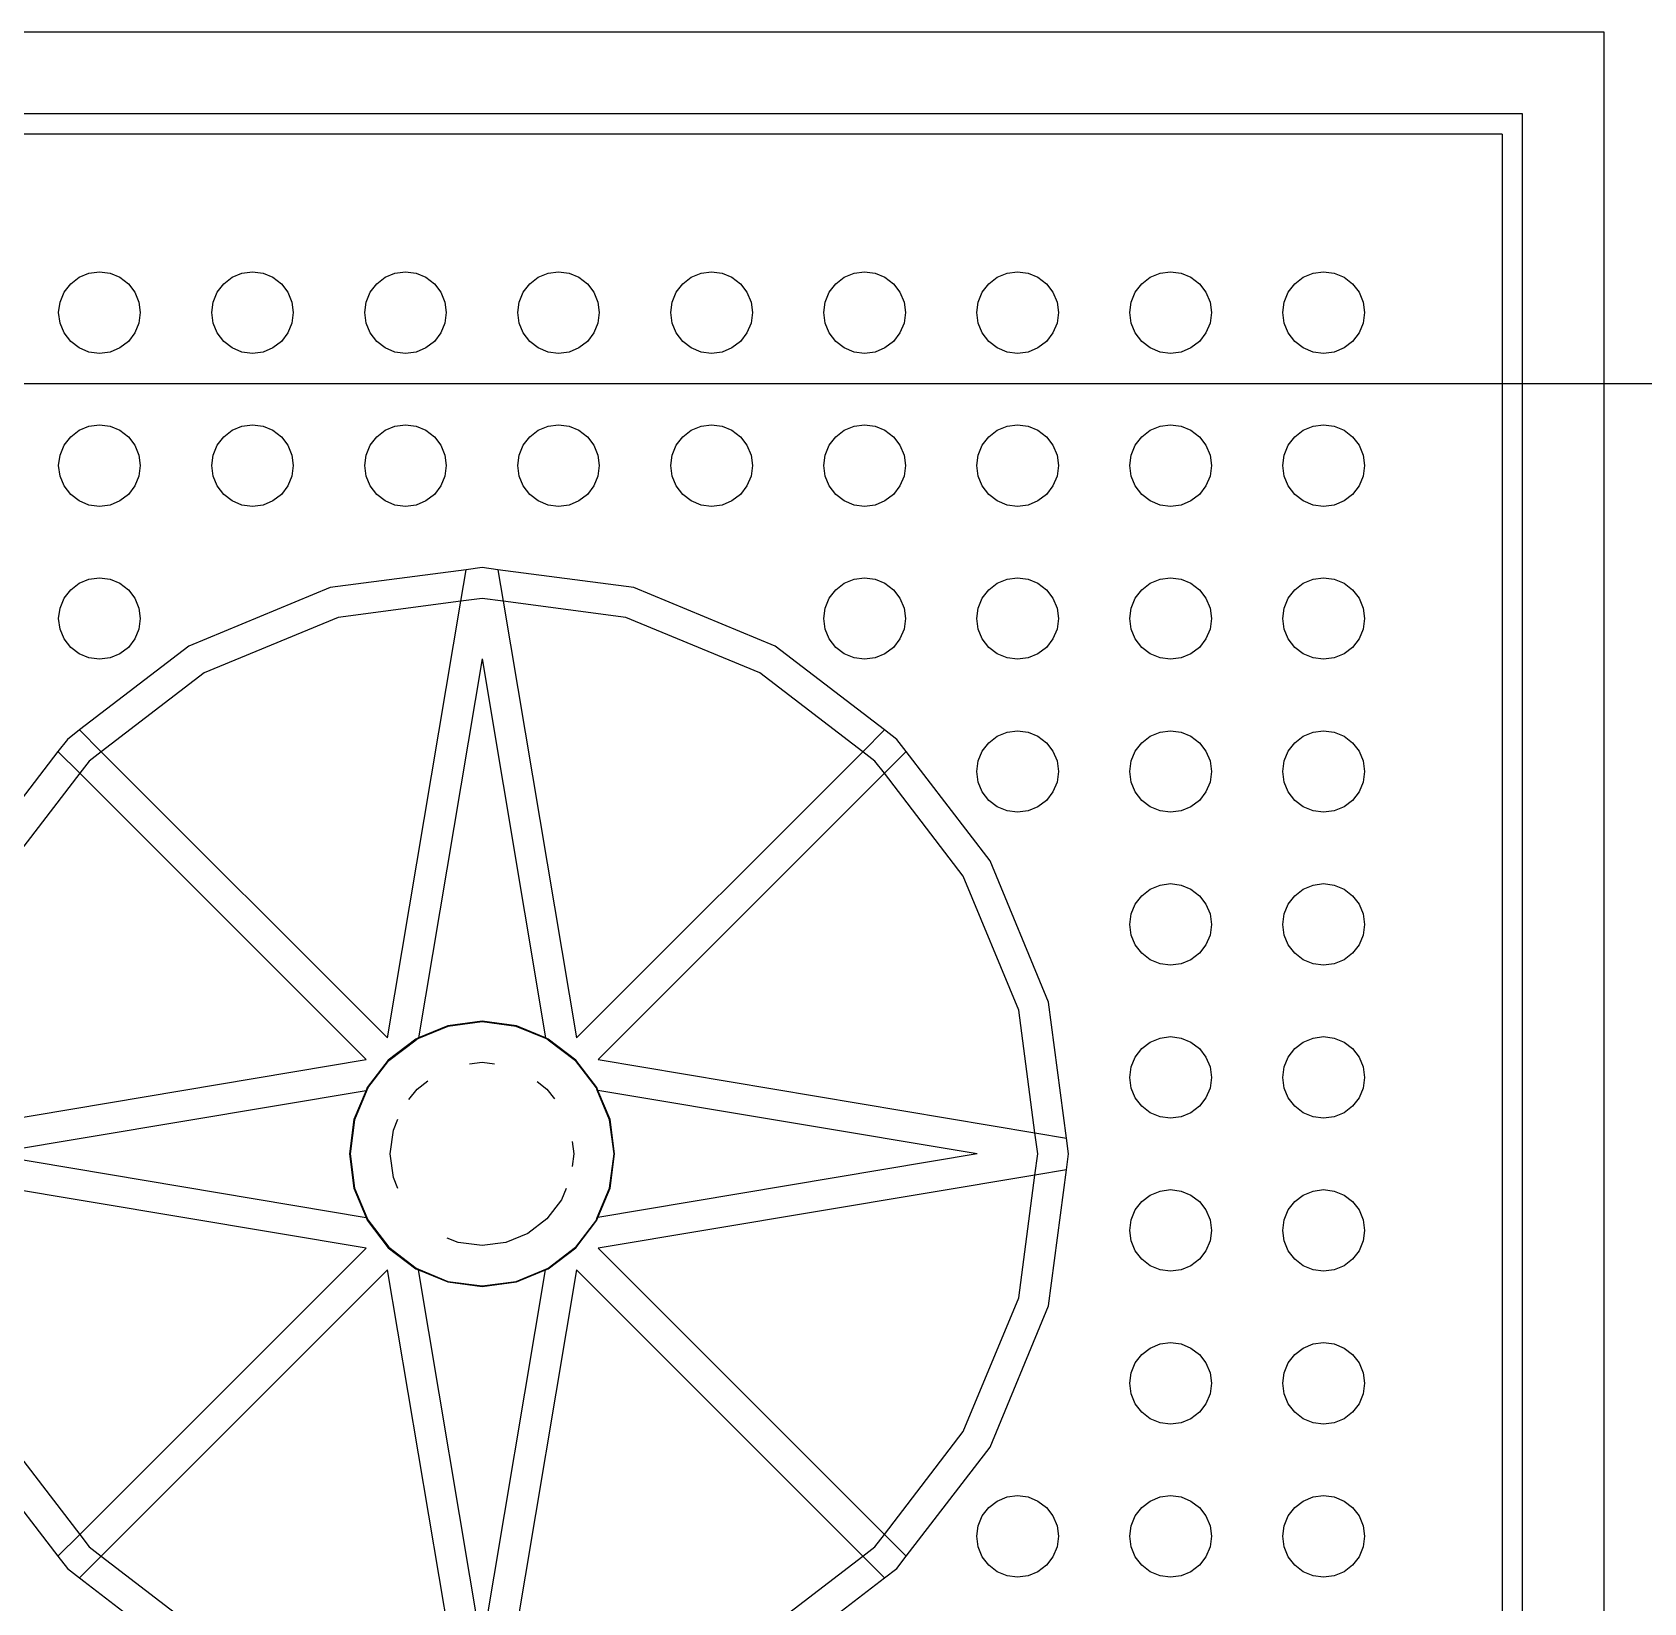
# Model space of a CAD drawing. Header units: millimetres. Extents: x 2562 to 7288, y 778 to 5635.
# Drawn here: x 5863.24 to 5879.03, y 1578.63 to 1594.03 of the extents above; entities that cross this region are included whole.
import ezdxf

# ---------------------------------------------------------------- set-up
doc = ezdxf.new("R2010")
doc.units = ezdxf.units.MM
doc.layers.add('0-gnl-gor3', color=252, linetype='Continuous')
doc.layers.add('2-tef-sabit', color=251, linetype='Continuous')

# ---------------------------------------------------------------- blocks, each defined once
blk = doc.blocks.new('pitcher rinser')
for p, q in [((58284.04, 6468.01), (58064.04, 6468.01)), ((58064.04, 6468.01), (58064.04, 6248.01)), ((58276.04, 6460.01), (58072.04, 6460.01)), ((58072.04, 6460.01), (58072.04, 6458.01)), ((58072.04, 6458.01), (58072.04, 6258.01)), ((58074.04, 6458.01), (58074.04, 6258.01)), ((58074.04, 6458.01), (58076.04, 6458.01)), ((58076.04, 6458.01), (58274.04, 6458.01)), ((58088.72, 6443.34), (58089.54, 6443.98)), ((58089.54, 6443.98), (58090.51, 6444.38)), ((58090.51, 6444.38), (58091.54, 6444.51)), ((58091.54, 6444.51), (58092.58, 6444.38)), ((58092.58, 6444.38), (58093.54, 6443.98)), ((58093.54, 6443.98), (58094.37, 6443.34)), ((58103.72, 6443.34), (58104.54, 6443.98)), ((58104.54, 6443.98), (58105.51, 6444.38)), ((58105.51, 6444.38), (58106.54, 6444.51)), ((58106.54, 6444.51), (58107.58, 6444.38)), ((58107.58, 6444.38), (58108.54, 6443.98)), ((58108.54, 6443.98), (58109.37, 6443.34)), ((58118.72, 6443.34), (58119.54, 6443.98)), ((58119.54, 6443.98), (58120.51, 6444.38)), ((58120.51, 6444.38), (58121.54, 6444.51)), ((58121.54, 6444.51), (58122.58, 6444.38)), ((58122.58, 6444.38), (58123.54, 6443.98)), ((58123.54, 6443.98), (58124.37, 6443.34)), ((58133.72, 6443.34), (58134.54, 6443.98)), ((58134.54, 6443.98), (58135.51, 6444.38)), ((58135.51, 6444.38), (58136.54, 6444.51)), ((58136.54, 6444.51), (58137.58, 6444.38)), ((58137.58, 6444.38), (58138.54, 6443.98)), ((58138.54, 6443.98), (58139.37, 6443.34)), ((58148.72, 6443.34), (58149.54, 6443.98)), ((58149.54, 6443.98), (58150.51, 6444.38)), ((58150.51, 6444.38), (58151.54, 6444.51)), ((58151.54, 6444.51), (58152.58, 6444.38)), ((58152.58, 6444.38), (58153.54, 6443.98)), ((58153.54, 6443.98), (58154.37, 6443.34)), ((58163.72, 6443.34), (58164.54, 6443.98)), ((58164.54, 6443.98), (58165.51, 6444.38)), ((58165.51, 6444.38), (58166.54, 6444.51)), ((58166.54, 6444.51), (58167.58, 6444.38)), ((58167.58, 6444.38), (58168.54, 6443.98)), ((58168.54, 6443.98), (58169.37, 6443.34)), ((58178.72, 6443.34), (58179.54, 6443.98)), ((58179.54, 6443.98), (58180.51, 6444.38)), ((58180.51, 6444.38), (58181.54, 6444.51)), ((58181.54, 6444.51), (58182.58, 6444.38)), ((58182.58, 6444.38), (58183.54, 6443.98)), ((58183.54, 6443.98), (58184.37, 6443.34)), ((58193.72, 6443.34), (58194.54, 6443.98)), ((58194.54, 6443.98), (58195.51, 6444.38)), ((58195.51, 6444.38), (58196.54, 6444.51)), ((58196.54, 6444.51), (58197.58, 6444.38)), ((58197.58, 6444.38), (58198.54, 6443.98)), ((58198.54, 6443.98), (58199.37, 6443.34)), ((58208.72, 6443.34), (58209.54, 6443.98)), ((58209.54, 6443.98), (58210.51, 6444.38)), ((58210.51, 6444.38), (58211.54, 6444.51)), ((58211.54, 6444.51), (58212.58, 6444.38)), ((58212.58, 6444.38), (58213.54, 6443.98)), ((58213.54, 6443.98), (58214.37, 6443.34)), ((58087.68, 6441.55), (58088.08, 6442.51)), ((58088.08, 6442.51), (58088.72, 6443.34)), ((58094.37, 6443.34), (58095.01, 6442.51)), ((58095.01, 6442.51), (58095.41, 6441.55)), ((58102.68, 6441.55), (58103.08, 6442.51)), ((58103.08, 6442.51), (58103.72, 6443.34)), ((58109.37, 6443.34), (58110.01, 6442.51)), ((58110.01, 6442.51), (58110.41, 6441.55)), ((58117.68, 6441.55), (58118.08, 6442.51)), ((58118.08, 6442.51), (58118.72, 6443.34)), ((58124.37, 6443.34), (58125.01, 6442.51)), ((58125.01, 6442.51), (58125.41, 6441.55)), ((58132.68, 6441.55), (58133.08, 6442.51)), ((58133.08, 6442.51), (58133.72, 6443.34)), ((58139.37, 6443.34), (58140.01, 6442.51)), ((58140.01, 6442.51), (58140.41, 6441.55)), ((58147.68, 6441.55), (58148.08, 6442.51)), ((58148.08, 6442.51), (58148.72, 6443.34)), ((58154.37, 6443.34), (58155.01, 6442.51)), ((58155.01, 6442.51), (58155.41, 6441.55)), ((58162.68, 6441.55), (58163.08, 6442.51)), ((58163.08, 6442.51), (58163.72, 6443.34)), ((58169.37, 6443.34), (58170.01, 6442.51)), ((58170.01, 6442.51), (58170.41, 6441.55)), ((58177.68, 6441.55), (58178.08, 6442.51)), ((58178.08, 6442.51), (58178.72, 6443.34)), ((58184.37, 6443.34), (58185.01, 6442.51)), ((58185.01, 6442.51), (58185.41, 6441.55)), ((58192.68, 6441.55), (58193.08, 6442.51)), ((58193.08, 6442.51), (58193.72, 6443.34)), ((58199.37, 6443.34), (58200.01, 6442.51)), ((58200.01, 6442.51), (58200.41, 6441.55)), ((58207.68, 6441.55), (58208.08, 6442.51)), ((58208.08, 6442.51), (58208.72, 6443.34)), ((58214.37, 6443.34), (58215.01, 6442.51)), ((58215.01, 6442.51), (58215.41, 6441.55)), ((58087.54, 6440.51), (58087.68, 6441.55)), ((58095.41, 6441.55), (58095.54, 6440.51)), ((58102.54, 6440.51), (58102.68, 6441.55)), ((58110.41, 6441.55), (58110.54, 6440.51)), ((58117.54, 6440.51), (58117.68, 6441.55)), ((58125.41, 6441.55), (58125.54, 6440.51)), ((58132.54, 6440.51), (58132.68, 6441.55)), ((58140.41, 6441.55), (58140.54, 6440.51)), ((58147.54, 6440.51), (58147.68, 6441.55)), ((58155.41, 6441.55), (58155.54, 6440.51)), ((58162.54, 6440.51), (58162.68, 6441.55)), ((58170.41, 6441.55), (58170.54, 6440.51)), ((58177.54, 6440.51), (58177.68, 6441.55)), ((58185.41, 6441.55), (58185.54, 6440.51)), ((58192.54, 6440.51), (58192.68, 6441.55)), ((58200.41, 6441.55), (58200.54, 6440.51)), ((58207.54, 6440.51), (58207.68, 6441.55)), ((58215.41, 6441.55), (58215.54, 6440.51)), ((58087.68, 6439.48), (58087.54, 6440.51)), ((58088.08, 6438.51), (58087.68, 6439.48)), ((58095.41, 6439.48), (58095.01, 6438.51)), ((58095.54, 6440.51), (58095.41, 6439.48)), ((58102.68, 6439.48), (58102.54, 6440.51)), ((58103.08, 6438.51), (58102.68, 6439.48)), ((58110.41, 6439.48), (58110.01, 6438.51)), ((58110.54, 6440.51), (58110.41, 6439.48)), ((58117.68, 6439.48), (58117.54, 6440.51)), ((58118.08, 6438.51), (58117.68, 6439.48)), ((58125.41, 6439.48), (58125.01, 6438.51)), ((58125.54, 6440.51), (58125.41, 6439.48)), ((58132.68, 6439.48), (58132.54, 6440.51)), ((58133.08, 6438.51), (58132.68, 6439.48)), ((58140.41, 6439.48), (58140.01, 6438.51)), ((58140.54, 6440.51), (58140.41, 6439.48)), ((58147.68, 6439.48), (58147.54, 6440.51)), ((58148.08, 6438.51), (58147.68, 6439.48)), ((58155.41, 6439.48), (58155.01, 6438.51)), ((58155.54, 6440.51), (58155.41, 6439.48)), ((58162.68, 6439.48), (58162.54, 6440.51)), ((58163.08, 6438.51), (58162.68, 6439.48)), ((58170.41, 6439.48), (58170.01, 6438.51)), ((58170.54, 6440.51), (58170.41, 6439.48)), ((58177.68, 6439.48), (58177.54, 6440.51)), ((58178.08, 6438.51), (58177.68, 6439.48)), ((58185.41, 6439.48), (58185.01, 6438.51)), ((58185.54, 6440.51), (58185.41, 6439.48)), ((58192.68, 6439.48), (58192.54, 6440.51)), ((58193.08, 6438.51), (58192.68, 6439.48)), ((58200.41, 6439.48), (58200.01, 6438.51)), ((58200.54, 6440.51), (58200.41, 6439.48)), ((58207.68, 6439.48), (58207.54, 6440.51)), ((58208.08, 6438.51), (58207.68, 6439.48)), ((58215.41, 6439.48), (58215.01, 6438.51)), ((58215.54, 6440.51), (58215.41, 6439.48)), ((58088.72, 6437.69), (58088.08, 6438.51)), ((58089.54, 6437.05), (58088.72, 6437.69)), ((58094.37, 6437.69), (58093.54, 6437.05)), ((58095.01, 6438.51), (58094.37, 6437.69)), ((58103.72, 6437.69), (58103.08, 6438.51)), ((58104.54, 6437.05), (58103.72, 6437.69)), ((58109.37, 6437.69), (58108.54, 6437.05)), ((58110.01, 6438.51), (58109.37, 6437.69)), ((58118.72, 6437.69), (58118.08, 6438.51)), ((58119.54, 6437.05), (58118.72, 6437.69)), ((58124.37, 6437.69), (58123.54, 6437.05)), ((58125.01, 6438.51), (58124.37, 6437.69)), ((58133.72, 6437.69), (58133.08, 6438.51)), ((58134.54, 6437.05), (58133.72, 6437.69)), ((58139.37, 6437.69), (58138.54, 6437.05)), ((58140.01, 6438.51), (58139.37, 6437.69)), ((58148.72, 6437.69), (58148.08, 6438.51)), ((58149.54, 6437.05), (58148.72, 6437.69)), ((58154.37, 6437.69), (58153.54, 6437.05)), ((58155.01, 6438.51), (58154.37, 6437.69)), ((58163.72, 6437.69), (58163.08, 6438.51)), ((58164.54, 6437.05), (58163.72, 6437.69)), ((58169.37, 6437.69), (58168.54, 6437.05)), ((58170.01, 6438.51), (58169.37, 6437.69)), ((58178.72, 6437.69), (58178.08, 6438.51)), ((58179.54, 6437.05), (58178.72, 6437.69)), ((58184.37, 6437.69), (58183.54, 6437.05)), ((58185.01, 6438.51), (58184.37, 6437.69)), ((58193.72, 6437.69), (58193.08, 6438.51)), ((58194.54, 6437.05), (58193.72, 6437.69)), ((58199.37, 6437.69), (58198.54, 6437.05)), ((58200.01, 6438.51), (58199.37, 6437.69)), ((58208.72, 6437.69), (58208.08, 6438.51)), ((58209.54, 6437.05), (58208.72, 6437.69)), ((58214.37, 6437.69), (58213.54, 6437.05)), ((58215.01, 6438.51), (58214.37, 6437.69)), ((58090.51, 6436.65), (58089.54, 6437.05)), ((58091.54, 6436.51), (58090.51, 6436.65)), ((58092.58, 6436.65), (58091.54, 6436.51)), ((58093.54, 6437.05), (58092.58, 6436.65)), ((58105.51, 6436.65), (58104.54, 6437.05)), ((58106.54, 6436.51), (58105.51, 6436.65)), ((58107.58, 6436.65), (58106.54, 6436.51)), ((58108.54, 6437.05), (58107.58, 6436.65)), ((58120.51, 6436.65), (58119.54, 6437.05)), ((58121.54, 6436.51), (58120.51, 6436.65)), ((58122.58, 6436.65), (58121.54, 6436.51)), ((58123.54, 6437.05), (58122.58, 6436.65)), ((58135.51, 6436.65), (58134.54, 6437.05)), ((58136.54, 6436.51), (58135.51, 6436.65)), ((58137.58, 6436.65), (58136.54, 6436.51)), ((58138.54, 6437.05), (58137.58, 6436.65)), ((58150.51, 6436.65), (58149.54, 6437.05)), ((58151.54, 6436.51), (58150.51, 6436.65)), ((58152.58, 6436.65), (58151.54, 6436.51)), ((58153.54, 6437.05), (58152.58, 6436.65)), ((58165.51, 6436.65), (58164.54, 6437.05)), ((58166.54, 6436.51), (58165.51, 6436.65)), ((58167.58, 6436.65), (58166.54, 6436.51)), ((58168.54, 6437.05), (58167.58, 6436.65)), ((58180.51, 6436.65), (58179.54, 6437.05)), ((58181.54, 6436.51), (58180.51, 6436.65)), ((58182.58, 6436.65), (58181.54, 6436.51)), ((58183.54, 6437.05), (58182.58, 6436.65)), ((58195.51, 6436.65), (58194.54, 6437.05)), ((58196.54, 6436.51), (58195.51, 6436.65)), ((58197.58, 6436.65), (58196.54, 6436.51)), ((58198.54, 6437.05), (58197.58, 6436.65)), ((58210.51, 6436.65), (58209.54, 6437.05)), ((58211.54, 6436.51), (58210.51, 6436.65)), ((58212.58, 6436.65), (58211.54, 6436.51)), ((58213.54, 6437.05), (58212.58, 6436.65)), ((58088.08, 6427.51), (58088.72, 6428.34)), ((58088.72, 6428.34), (58089.54, 6428.98)), ((58089.54, 6428.98), (58090.51, 6429.38)), ((58090.51, 6429.38), (58091.54, 6429.51)), ((58091.54, 6429.51), (58092.58, 6429.38)), ((58092.58, 6429.38), (58093.54, 6428.98)), ((58093.54, 6428.98), (58094.37, 6428.34)), ((58094.37, 6428.34), (58095.01, 6427.51)), ((58103.08, 6427.51), (58103.72, 6428.34)), ((58103.72, 6428.34), (58104.54, 6428.98)), ((58104.54, 6428.98), (58105.51, 6429.38)), ((58105.51, 6429.38), (58106.54, 6429.51)), ((58106.54, 6429.51), (58107.58, 6429.38)), ((58107.58, 6429.38), (58108.54, 6428.98)), ((58108.54, 6428.98), (58109.37, 6428.34)), ((58109.37, 6428.34), (58110.01, 6427.51)), ((58118.08, 6427.51), (58118.72, 6428.34)), ((58118.72, 6428.34), (58119.54, 6428.98)), ((58119.54, 6428.98), (58120.51, 6429.38)), ((58120.51, 6429.38), (58121.54, 6429.51)), ((58121.54, 6429.51), (58122.58, 6429.38)), ((58122.58, 6429.38), (58123.54, 6428.98)), ((58123.54, 6428.98), (58124.37, 6428.34)), ((58124.37, 6428.34), (58125.01, 6427.51)), ((58133.08, 6427.51), (58133.72, 6428.34)), ((58133.72, 6428.34), (58134.54, 6428.98)), ((58134.54, 6428.98), (58135.51, 6429.38)), ((58135.51, 6429.38), (58136.54, 6429.51)), ((58136.54, 6429.51), (58137.58, 6429.38)), ((58137.58, 6429.38), (58138.54, 6428.98)), ((58138.54, 6428.98), (58139.37, 6428.34)), ((58139.37, 6428.34), (58140.01, 6427.51)), ((58148.08, 6427.51), (58148.72, 6428.34)), ((58148.72, 6428.34), (58149.54, 6428.98)), ((58149.54, 6428.98), (58150.51, 6429.38)), ((58150.51, 6429.38), (58151.54, 6429.51)), ((58151.54, 6429.51), (58152.58, 6429.38)), ((58152.58, 6429.38), (58153.54, 6428.98)), ((58153.54, 6428.98), (58154.37, 6428.34)), ((58154.37, 6428.34), (58155.01, 6427.51)), ((58163.08, 6427.51), (58163.72, 6428.34)), ((58163.72, 6428.34), (58164.54, 6428.98)), ((58164.54, 6428.98), (58165.51, 6429.38)), ((58165.51, 6429.38), (58166.54, 6429.51)), ((58166.54, 6429.51), (58167.58, 6429.38)), ((58167.58, 6429.38), (58168.54, 6428.98)), ((58168.54, 6428.98), (58169.37, 6428.34)), ((58169.37, 6428.34), (58170.01, 6427.51)), ((58178.08, 6427.51), (58178.72, 6428.34)), ((58178.72, 6428.34), (58179.54, 6428.98)), ((58179.54, 6428.98), (58180.51, 6429.38)), ((58180.51, 6429.38), (58181.54, 6429.51)), ((58181.54, 6429.51), (58182.58, 6429.38)), ((58182.58, 6429.38), (58183.54, 6428.98)), ((58183.54, 6428.98), (58184.37, 6428.34)), ((58184.37, 6428.34), (58185.01, 6427.51)), ((58193.08, 6427.51), (58193.72, 6428.34)), ((58193.72, 6428.34), (58194.54, 6428.98)), ((58194.54, 6428.98), (58195.51, 6429.38)), ((58195.51, 6429.38), (58196.54, 6429.51)), ((58196.54, 6429.51), (58197.58, 6429.38)), ((58197.58, 6429.38), (58198.54, 6428.98)), ((58198.54, 6428.98), (58199.37, 6428.34)), ((58199.37, 6428.34), (58200.01, 6427.51)), ((58208.08, 6427.51), (58208.72, 6428.34)), ((58208.72, 6428.34), (58209.54, 6428.98)), ((58209.54, 6428.98), (58210.51, 6429.38)), ((58210.51, 6429.38), (58211.54, 6429.51)), ((58211.54, 6429.51), (58212.58, 6429.38)), ((58212.58, 6429.38), (58213.54, 6428.98)), ((58213.54, 6428.98), (58214.37, 6428.34)), ((58214.37, 6428.34), (58215.01, 6427.51)), ((58087.54, 6425.51), (58087.68, 6426.55)), ((58087.68, 6426.55), (58088.08, 6427.51)), ((58095.01, 6427.51), (58095.41, 6426.55)), ((58095.41, 6426.55), (58095.54, 6425.51)), ((58102.54, 6425.51), (58102.68, 6426.55)), ((58102.68, 6426.55), (58103.08, 6427.51)), ((58110.01, 6427.51), (58110.41, 6426.55)), ((58110.41, 6426.55), (58110.54, 6425.51)), ((58117.54, 6425.51), (58117.68, 6426.55)), ((58117.68, 6426.55), (58118.08, 6427.51)), ((58125.01, 6427.51), (58125.41, 6426.55)), ((58125.41, 6426.55), (58125.54, 6425.51)), ((58132.54, 6425.51), (58132.68, 6426.55)), ((58132.68, 6426.55), (58133.08, 6427.51)), ((58140.01, 6427.51), (58140.41, 6426.55)), ((58140.41, 6426.55), (58140.54, 6425.51)), ((58147.54, 6425.51), (58147.68, 6426.55)), ((58147.68, 6426.55), (58148.08, 6427.51)), ((58155.01, 6427.51), (58155.41, 6426.55)), ((58155.41, 6426.55), (58155.54, 6425.51)), ((58162.54, 6425.51), (58162.68, 6426.55)), ((58162.68, 6426.55), (58163.08, 6427.51)), ((58170.01, 6427.51), (58170.41, 6426.55)), ((58170.41, 6426.55), (58170.54, 6425.51)), ((58177.54, 6425.51), (58177.68, 6426.55)), ((58177.68, 6426.55), (58178.08, 6427.51)), ((58185.01, 6427.51), (58185.41, 6426.55)), ((58185.41, 6426.55), (58185.54, 6425.51)), ((58192.54, 6425.51), (58192.68, 6426.55)), ((58192.68, 6426.55), (58193.08, 6427.51)), ((58200.01, 6427.51), (58200.41, 6426.55)), ((58200.41, 6426.55), (58200.54, 6425.51)), ((58207.54, 6425.51), (58207.68, 6426.55)), ((58207.68, 6426.55), (58208.08, 6427.51)), ((58215.01, 6427.51), (58215.41, 6426.55)), ((58215.41, 6426.55), (58215.54, 6425.51)), ((58087.68, 6424.48), (58087.54, 6425.51)), ((58095.54, 6425.51), (58095.41, 6424.48)), ((58102.68, 6424.48), (58102.54, 6425.51)), ((58110.54, 6425.51), (58110.41, 6424.48)), ((58117.68, 6424.48), (58117.54, 6425.51)), ((58125.54, 6425.51), (58125.41, 6424.48)), ((58132.68, 6424.48), (58132.54, 6425.51)), ((58140.54, 6425.51), (58140.41, 6424.48)), ((58147.68, 6424.48), (58147.54, 6425.51)), ((58155.54, 6425.51), (58155.41, 6424.48)), ((58162.68, 6424.48), (58162.54, 6425.51)), ((58170.54, 6425.51), (58170.41, 6424.48)), ((58177.68, 6424.48), (58177.54, 6425.51)), ((58185.54, 6425.51), (58185.41, 6424.48)), ((58192.68, 6424.48), (58192.54, 6425.51)), ((58200.54, 6425.51), (58200.41, 6424.48)), ((58207.68, 6424.48), (58207.54, 6425.51)), ((58215.54, 6425.51), (58215.41, 6424.48)), ((58088.08, 6423.51), (58087.68, 6424.48)), ((58088.72, 6422.69), (58088.08, 6423.51)), ((58095.01, 6423.51), (58094.37, 6422.69)), ((58095.41, 6424.48), (58095.01, 6423.51)), ((58103.08, 6423.51), (58102.68, 6424.48)), ((58103.72, 6422.69), (58103.08, 6423.51)), ((58110.01, 6423.51), (58109.37, 6422.69)), ((58110.41, 6424.48), (58110.01, 6423.51)), ((58118.08, 6423.51), (58117.68, 6424.48)), ((58118.72, 6422.69), (58118.08, 6423.51)), ((58125.01, 6423.51), (58124.37, 6422.69)), ((58125.41, 6424.48), (58125.01, 6423.51)), ((58133.08, 6423.51), (58132.68, 6424.48)), ((58133.72, 6422.69), (58133.08, 6423.51)), ((58140.01, 6423.51), (58139.37, 6422.69)), ((58140.41, 6424.48), (58140.01, 6423.51)), ((58148.08, 6423.51), (58147.68, 6424.48)), ((58148.72, 6422.69), (58148.08, 6423.51)), ((58155.01, 6423.51), (58154.37, 6422.69)), ((58155.41, 6424.48), (58155.01, 6423.51)), ((58163.08, 6423.51), (58162.68, 6424.48)), ((58163.72, 6422.69), (58163.08, 6423.51)), ((58170.01, 6423.51), (58169.37, 6422.69)), ((58170.41, 6424.48), (58170.01, 6423.51)), ((58178.08, 6423.51), (58177.68, 6424.48)), ((58178.72, 6422.69), (58178.08, 6423.51)), ((58185.01, 6423.51), (58184.37, 6422.69)), ((58185.41, 6424.48), (58185.01, 6423.51)), ((58193.08, 6423.51), (58192.68, 6424.48)), ((58193.72, 6422.69), (58193.08, 6423.51)), ((58200.01, 6423.51), (58199.37, 6422.69)), ((58200.41, 6424.48), (58200.01, 6423.51)), ((58208.08, 6423.51), (58207.68, 6424.48)), ((58208.72, 6422.69), (58208.08, 6423.51)), ((58215.01, 6423.51), (58214.37, 6422.69)), ((58215.41, 6424.48), (58215.01, 6423.51)), ((58089.54, 6422.05), (58088.72, 6422.69)), ((58090.51, 6421.65), (58089.54, 6422.05)), ((58093.54, 6422.05), (58092.58, 6421.65)), ((58094.37, 6422.69), (58093.54, 6422.05)), ((58104.54, 6422.05), (58103.72, 6422.69)), ((58105.51, 6421.65), (58104.54, 6422.05)), ((58108.54, 6422.05), (58107.58, 6421.65)), ((58109.37, 6422.69), (58108.54, 6422.05)), ((58119.54, 6422.05), (58118.72, 6422.69)), ((58120.51, 6421.65), (58119.54, 6422.05)), ((58123.54, 6422.05), (58122.58, 6421.65)), ((58124.37, 6422.69), (58123.54, 6422.05)), ((58134.54, 6422.05), (58133.72, 6422.69)), ((58135.51, 6421.65), (58134.54, 6422.05)), ((58138.54, 6422.05), (58137.58, 6421.65)), ((58139.37, 6422.69), (58138.54, 6422.05)), ((58149.54, 6422.05), (58148.72, 6422.69)), ((58150.51, 6421.65), (58149.54, 6422.05)), ((58153.54, 6422.05), (58152.58, 6421.65)), ((58154.37, 6422.69), (58153.54, 6422.05)), ((58164.54, 6422.05), (58163.72, 6422.69)), ((58165.51, 6421.65), (58164.54, 6422.05)), ((58168.54, 6422.05), (58167.58, 6421.65)), ((58169.37, 6422.69), (58168.54, 6422.05)), ((58179.54, 6422.05), (58178.72, 6422.69)), ((58180.51, 6421.65), (58179.54, 6422.05)), ((58183.54, 6422.05), (58182.58, 6421.65)), ((58184.37, 6422.69), (58183.54, 6422.05)), ((58194.54, 6422.05), (58193.72, 6422.69)), ((58195.51, 6421.65), (58194.54, 6422.05)), ((58198.54, 6422.05), (58197.58, 6421.65)), ((58199.37, 6422.69), (58198.54, 6422.05)), ((58209.54, 6422.05), (58208.72, 6422.69)), ((58210.51, 6421.65), (58209.54, 6422.05)), ((58213.54, 6422.05), (58212.58, 6421.65)), ((58214.37, 6422.69), (58213.54, 6422.05)), ((58091.54, 6421.51), (58090.51, 6421.65)), ((58092.58, 6421.65), (58091.54, 6421.51)), ((58106.54, 6421.51), (58105.51, 6421.65)), ((58107.58, 6421.65), (58106.54, 6421.51)), ((58121.54, 6421.51), (58120.51, 6421.65)), ((58122.58, 6421.65), (58121.54, 6421.51)), ((58136.54, 6421.51), (58135.51, 6421.65)), ((58137.58, 6421.65), (58136.54, 6421.51)), ((58151.54, 6421.51), (58150.51, 6421.65)), ((58152.58, 6421.65), (58151.54, 6421.51)), ((58166.54, 6421.51), (58165.51, 6421.65)), ((58167.58, 6421.65), (58166.54, 6421.51)), ((58181.54, 6421.51), (58180.51, 6421.65)), ((58182.58, 6421.65), (58181.54, 6421.51)), ((58196.54, 6421.51), (58195.51, 6421.65)), ((58197.58, 6421.65), (58196.54, 6421.51)), ((58211.54, 6421.51), (58210.51, 6421.65)), ((58212.58, 6421.65), (58211.54, 6421.51)), ((58174.04, 6415.51), (58172.49, 6415.31)), ((58175.6, 6415.31), (58174.04, 6415.51)), ((58088.72, 6413.34), (58089.54, 6413.98)), ((58089.54, 6413.98), (58090.51, 6414.38)), ((58090.51, 6414.38), (58091.54, 6414.51)), ((58091.54, 6414.51), (58092.58, 6414.38)), ((58092.58, 6414.38), (58093.54, 6413.98)), ((58093.54, 6413.98), (58094.37, 6413.34)), ((58103.72, 6413.34), (58104.54, 6413.98)), ((58104.54, 6413.98), (58105.51, 6414.38)), ((58105.51, 6414.38), (58106.54, 6414.51)), ((58106.54, 6414.51), (58107.58, 6414.38)), ((58107.58, 6414.38), (58108.54, 6413.98)), ((58108.54, 6413.98), (58109.37, 6413.34)), ((58118.72, 6413.34), (58119.54, 6413.98)), ((58119.54, 6413.98), (58120.51, 6414.38)), ((58120.51, 6414.38), (58121.54, 6414.51)), ((58121.54, 6414.51), (58122.58, 6414.38)), ((58122.58, 6414.38), (58123.54, 6413.98)), ((58123.54, 6413.98), (58124.37, 6413.34)), ((58133.72, 6413.34), (58134.54, 6413.98)), ((58134.54, 6413.98), (58135.51, 6414.38)), ((58135.51, 6414.38), (58136.54, 6414.51)), ((58136.54, 6414.51), (58137.58, 6414.38)), ((58137.58, 6414.38), (58138.54, 6413.98)), ((58138.54, 6413.98), (58139.37, 6413.34)), ((58172.49, 6415.31), (58159.16, 6413.55)), ((58171.97, 6412.21), (58172.49, 6415.31)), ((58188.93, 6413.55), (58175.6, 6415.31)), ((58175.6, 6415.31), (58176.12, 6412.21)), ((58208.72, 6413.34), (58209.54, 6413.98)), ((58209.54, 6413.98), (58210.51, 6414.38)), ((58210.51, 6414.38), (58211.54, 6414.51)), ((58211.54, 6414.51), (58212.58, 6414.38)), ((58212.58, 6414.38), (58213.54, 6413.98)), ((58213.54, 6413.98), (58214.37, 6413.34)), ((58087.68, 6411.55), (58088.08, 6412.51)), ((58088.08, 6412.51), (58088.72, 6413.34)), ((58094.37, 6413.34), (58095.01, 6412.51)), ((58095.01, 6412.51), (58095.41, 6411.55)), ((58102.68, 6411.55), (58103.08, 6412.51)), ((58103.08, 6412.51), (58103.72, 6413.34)), ((58109.37, 6413.34), (58110.01, 6412.51)), ((58110.01, 6412.51), (58110.41, 6411.55)), ((58117.68, 6411.55), (58118.08, 6412.51)), ((58118.08, 6412.51), (58118.72, 6413.34)), ((58124.37, 6413.34), (58125.01, 6412.51)), ((58125.01, 6412.51), (58125.41, 6411.55)), ((58132.68, 6411.55), (58133.08, 6412.51)), ((58133.08, 6412.51), (58133.72, 6413.34)), ((58139.37, 6413.34), (58140.01, 6412.51)), ((58140.01, 6412.51), (58140.41, 6411.55)), ((58159.16, 6413.55), (58145.29, 6407.81)), ((58174.04, 6412.49), (58171.97, 6412.21)), ((58176.12, 6412.21), (58174.04, 6412.49)), ((58202.79, 6407.81), (58188.93, 6413.55)), ((58207.68, 6411.55), (58208.08, 6412.51)), ((58208.08, 6412.51), (58208.72, 6413.34)), ((58214.37, 6413.34), (58215.01, 6412.51)), ((58215.01, 6412.51), (58215.41, 6411.55)), ((58087.54, 6410.51), (58087.68, 6411.55)), ((58095.41, 6411.55), (58095.54, 6410.51)), ((58102.54, 6410.51), (58102.68, 6411.55)), ((58110.41, 6411.55), (58110.54, 6410.51)), ((58117.54, 6410.51), (58117.68, 6411.55)), ((58125.41, 6411.55), (58125.54, 6410.51)), ((58132.54, 6410.51), (58132.68, 6411.55)), ((58140.41, 6411.55), (58140.54, 6410.51)), ((58171.97, 6412.21), (58159.94, 6410.63)), ((58164.79, 6369.39), (58171.97, 6412.21)), ((58188.14, 6410.63), (58176.12, 6412.21)), ((58176.12, 6412.21), (58183.3, 6369.39)), ((58207.54, 6410.51), (58207.68, 6411.55)), ((58215.41, 6411.55), (58215.54, 6410.51)), ((58087.68, 6409.48), (58087.54, 6410.51)), ((58088.08, 6408.51), (58087.68, 6409.48)), ((58095.41, 6409.48), (58095.01, 6408.51)), ((58095.54, 6410.51), (58095.41, 6409.48)), ((58102.68, 6409.48), (58102.54, 6410.51)), ((58103.08, 6408.51), (58102.68, 6409.48)), ((58110.41, 6409.48), (58110.01, 6408.51)), ((58110.54, 6410.51), (58110.41, 6409.48)), ((58117.68, 6409.48), (58117.54, 6410.51)), ((58118.08, 6408.51), (58117.68, 6409.48)), ((58125.41, 6409.48), (58125.01, 6408.51)), ((58125.54, 6410.51), (58125.41, 6409.48)), ((58132.68, 6409.48), (58132.54, 6410.51)), ((58133.08, 6408.51), (58132.68, 6409.48)), ((58140.41, 6409.48), (58140.01, 6408.51)), ((58140.54, 6410.51), (58140.41, 6409.48)), ((58159.94, 6410.63), (58146.81, 6405.19)), ((58201.28, 6405.19), (58188.14, 6410.63)), ((58207.68, 6409.48), (58207.54, 6410.51)), ((58208.08, 6408.51), (58207.68, 6409.48)), ((58215.41, 6409.48), (58215.01, 6408.51)), ((58215.54, 6410.51), (58215.41, 6409.48)), ((58088.72, 6407.69), (58088.08, 6408.51)), ((58089.54, 6407.05), (58088.72, 6407.69)), ((58094.37, 6407.69), (58093.54, 6407.05)), ((58095.01, 6408.51), (58094.37, 6407.69)), ((58103.72, 6407.69), (58103.08, 6408.51)), ((58104.54, 6407.05), (58103.72, 6407.69)), ((58109.37, 6407.69), (58108.54, 6407.05)), ((58110.01, 6408.51), (58109.37, 6407.69)), ((58118.72, 6407.69), (58118.08, 6408.51)), ((58119.54, 6407.05), (58118.72, 6407.69)), ((58124.37, 6407.69), (58123.54, 6407.05)), ((58125.01, 6408.51), (58124.37, 6407.69)), ((58133.72, 6407.69), (58133.08, 6408.51)), ((58134.54, 6407.05), (58133.72, 6407.69)), ((58145.29, 6407.81), (58134.59, 6399.59)), ((58139.37, 6407.69), (58138.54, 6407.05)), ((58140.01, 6408.51), (58139.37, 6407.69)), ((58213.5, 6399.59), (58202.79, 6407.81)), ((58208.72, 6407.69), (58208.08, 6408.51)), ((58209.54, 6407.05), (58208.72, 6407.69)), ((58214.37, 6407.69), (58213.54, 6407.05)), ((58215.01, 6408.51), (58214.37, 6407.69)), ((58090.51, 6406.65), (58089.54, 6407.05)), ((58091.54, 6406.51), (58090.51, 6406.65)), ((58092.58, 6406.65), (58091.54, 6406.51)), ((58093.54, 6407.05), (58092.58, 6406.65)), ((58105.51, 6406.65), (58104.54, 6407.05)), ((58106.54, 6406.51), (58105.51, 6406.65)), ((58107.58, 6406.65), (58106.54, 6406.51)), ((58108.54, 6407.05), (58107.58, 6406.65)), ((58120.51, 6406.65), (58119.54, 6407.05)), ((58121.54, 6406.51), (58120.51, 6406.65)), ((58122.58, 6406.65), (58121.54, 6406.51)), ((58123.54, 6407.05), (58122.58, 6406.65)), ((58135.51, 6406.65), (58134.54, 6407.05)), ((58136.54, 6406.51), (58135.51, 6406.65)), ((58137.58, 6406.65), (58136.54, 6406.51)), ((58138.54, 6407.05), (58137.58, 6406.65)), ((58174.04, 6406.56), (58167.81, 6369.38)), ((58174.04, 6406.56), (58180.27, 6369.38)), ((58210.51, 6406.65), (58209.54, 6407.05)), ((58211.54, 6406.51), (58210.51, 6406.65)), ((58212.58, 6406.65), (58211.54, 6406.51)), ((58213.54, 6407.05), (58212.58, 6406.65)), ((58146.81, 6405.19), (58136.72, 6397.45)), ((58211.36, 6397.45), (58201.28, 6405.19)), ((58088.08, 6397.51), (58088.72, 6398.34)), ((58088.72, 6398.34), (58089.54, 6398.98)), ((58089.54, 6398.98), (58090.51, 6399.38)), ((58090.51, 6399.38), (58091.54, 6399.51)), ((58091.54, 6399.51), (58092.58, 6399.38)), ((58092.58, 6399.38), (58093.54, 6398.98)), ((58093.54, 6398.98), (58094.37, 6398.34)), ((58094.37, 6398.34), (58095.01, 6397.51)), ((58103.08, 6397.51), (58103.72, 6398.34)), ((58103.72, 6398.34), (58104.54, 6398.98)), ((58104.54, 6398.98), (58105.51, 6399.38)), ((58105.51, 6399.38), (58106.54, 6399.51)), ((58106.54, 6399.51), (58107.58, 6399.38)), ((58107.58, 6399.38), (58108.54, 6398.98)), ((58108.54, 6398.98), (58109.37, 6398.34)), ((58109.37, 6398.34), (58110.01, 6397.51)), ((58118.08, 6397.51), (58118.72, 6398.34)), ((58118.72, 6398.34), (58119.54, 6398.98)), ((58119.54, 6398.98), (58120.51, 6399.38)), ((58120.51, 6399.38), (58121.54, 6399.51)), ((58121.54, 6399.51), (58122.58, 6399.38)), ((58122.58, 6399.38), (58123.54, 6398.98)), ((58123.54, 6398.98), (58124.37, 6398.34)), ((58124.37, 6398.34), (58125.01, 6397.51)), ((58133.39, 6398.67), (58132.46, 6397.47)), ((58134.59, 6399.59), (58133.39, 6398.67)), ((58134.59, 6399.59), (58136.72, 6397.45)), ((58211.36, 6397.45), (58213.5, 6399.59)), ((58214.7, 6398.67), (58213.5, 6399.59)), ((58215.62, 6397.47), (58214.7, 6398.67)), ((58087.54, 6395.51), (58087.68, 6396.55)), ((58087.68, 6396.55), (58088.08, 6397.51)), ((58095.01, 6397.51), (58095.41, 6396.55)), ((58095.41, 6396.55), (58095.54, 6395.51)), ((58102.54, 6395.51), (58102.68, 6396.55)), ((58102.68, 6396.55), (58103.08, 6397.51)), ((58110.01, 6397.51), (58110.41, 6396.55)), ((58110.41, 6396.55), (58110.54, 6395.51)), ((58117.54, 6395.51), (58117.68, 6396.55)), ((58117.68, 6396.55), (58118.08, 6397.51)), ((58132.46, 6397.47), (58124.25, 6386.76)), ((58125.01, 6397.51), (58125.41, 6396.55)), ((58125.41, 6396.55), (58125.54, 6395.51)), ((58134.6, 6395.33), (58132.46, 6397.47)), ((58135.52, 6396.53), (58134.6, 6395.33)), ((58136.72, 6397.45), (58135.52, 6396.53)), ((58136.72, 6397.45), (58164.79, 6369.39)), ((58183.3, 6369.39), (58211.36, 6397.45)), ((58212.56, 6396.53), (58211.36, 6397.45)), ((58213.48, 6395.33), (58212.56, 6396.53)), ((58215.62, 6397.47), (58213.48, 6395.33)), ((58223.84, 6386.76), (58215.62, 6397.47)), ((58087.68, 6394.48), (58087.54, 6395.51)), ((58095.54, 6395.51), (58095.41, 6394.48)), ((58102.68, 6394.48), (58102.54, 6395.51)), ((58110.54, 6395.51), (58110.41, 6394.48)), ((58117.68, 6394.48), (58117.54, 6395.51)), ((58125.54, 6395.51), (58125.41, 6394.48)), ((58134.6, 6395.33), (58126.87, 6385.25)), ((58162.67, 6367.27), (58134.6, 6395.33)), ((58213.48, 6395.33), (58185.42, 6367.27)), ((58221.22, 6385.25), (58213.48, 6395.33)), ((58088.08, 6393.51), (58087.68, 6394.48)), ((58088.72, 6392.69), (58088.08, 6393.51)), ((58095.01, 6393.51), (58094.37, 6392.69)), ((58095.41, 6394.48), (58095.01, 6393.51)), ((58103.08, 6393.51), (58102.68, 6394.48)), ((58103.72, 6392.69), (58103.08, 6393.51)), ((58110.01, 6393.51), (58109.37, 6392.69)), ((58110.41, 6394.48), (58110.01, 6393.51)), ((58118.08, 6393.51), (58117.68, 6394.48)), ((58118.72, 6392.69), (58118.08, 6393.51)), ((58125.01, 6393.51), (58124.37, 6392.69)), ((58125.41, 6394.48), (58125.01, 6393.51)), ((58089.54, 6392.05), (58088.72, 6392.69)), ((58090.51, 6391.65), (58089.54, 6392.05)), ((58093.54, 6392.05), (58092.58, 6391.65)), ((58094.37, 6392.69), (58093.54, 6392.05)), ((58104.54, 6392.05), (58103.72, 6392.69)), ((58105.51, 6391.65), (58104.54, 6392.05)), ((58108.54, 6392.05), (58107.58, 6391.65)), ((58109.37, 6392.69), (58108.54, 6392.05)), ((58119.54, 6392.05), (58118.72, 6392.69)), ((58120.51, 6391.65), (58119.54, 6392.05)), ((58123.54, 6392.05), (58122.58, 6391.65)), ((58124.37, 6392.69), (58123.54, 6392.05)), ((58091.54, 6391.51), (58090.51, 6391.65)), ((58092.58, 6391.65), (58091.54, 6391.51)), ((58106.54, 6391.51), (58105.51, 6391.65)), ((58107.58, 6391.65), (58106.54, 6391.51)), ((58121.54, 6391.51), (58120.51, 6391.65)), ((58122.58, 6391.65), (58121.54, 6391.51)), ((58124.25, 6386.76), (58118.5, 6372.9)), ((58088.72, 6383.34), (58089.54, 6383.98)), ((58089.54, 6383.98), (58090.51, 6384.38)), ((58090.51, 6384.38), (58091.54, 6384.51)), ((58091.54, 6384.51), (58092.58, 6384.38)), ((58092.58, 6384.38), (58093.54, 6383.98)), ((58093.54, 6383.98), (58094.37, 6383.34)), ((58103.72, 6383.34), (58104.54, 6383.98)), ((58104.54, 6383.98), (58105.51, 6384.38)), ((58105.51, 6384.38), (58106.54, 6384.51)), ((58106.54, 6384.51), (58107.58, 6384.38)), ((58107.58, 6384.38), (58108.54, 6383.98)), ((58108.54, 6383.98), (58109.37, 6383.34)), ((58126.87, 6385.25), (58121.43, 6372.11)), ((58087.68, 6381.55), (58088.08, 6382.51)), ((58088.08, 6382.51), (58088.72, 6383.34)), ((58094.37, 6383.34), (58095.01, 6382.51)), ((58095.01, 6382.51), (58095.41, 6381.55)), ((58102.68, 6381.55), (58103.08, 6382.51)), ((58103.08, 6382.51), (58103.72, 6383.34)), ((58109.37, 6383.34), (58110.01, 6382.51)), ((58110.01, 6382.51), (58110.41, 6381.55)), ((58087.54, 6380.51), (58087.68, 6381.55)), ((58095.41, 6381.55), (58095.54, 6380.51)), ((58102.54, 6380.51), (58102.68, 6381.55)), ((58110.41, 6381.55), (58110.54, 6380.51)), ((58087.68, 6379.48), (58087.54, 6380.51)), ((58088.08, 6378.51), (58087.68, 6379.48)), ((58095.41, 6379.48), (58095.01, 6378.51)), ((58095.54, 6380.51), (58095.41, 6379.48)), ((58102.68, 6379.48), (58102.54, 6380.51)), ((58103.08, 6378.51), (58102.68, 6379.48)), ((58110.41, 6379.48), (58110.01, 6378.51)), ((58110.54, 6380.51), (58110.41, 6379.48)), ((58088.72, 6377.69), (58088.08, 6378.51)), ((58089.54, 6377.05), (58088.72, 6377.69)), ((58094.37, 6377.69), (58093.54, 6377.05)), ((58095.01, 6378.51), (58094.37, 6377.69)), ((58103.72, 6377.69), (58103.08, 6378.51)), ((58104.54, 6377.05), (58103.72, 6377.69)), ((58109.37, 6377.69), (58108.54, 6377.05)), ((58110.01, 6378.51), (58109.37, 6377.69)), ((58090.51, 6376.65), (58089.54, 6377.05)), ((58091.54, 6376.51), (58090.51, 6376.65)), ((58092.58, 6376.65), (58091.54, 6376.51)), ((58093.54, 6377.05), (58092.58, 6376.65)), ((58105.51, 6376.65), (58104.54, 6377.05)), ((58106.54, 6376.51), (58105.51, 6376.65)), ((58107.58, 6376.65), (58106.54, 6376.51)), ((58108.54, 6377.05), (58107.58, 6376.65)), ((58118.5, 6372.9), (58116.75, 6359.57)), ((58121.43, 6372.11), (58119.84, 6360.09)), ((58170.69, 6370.51), (58167.8, 6369.31)), ((58170.68, 6370.57), (58167.81, 6369.38)), ((58174.04, 6371.01), (58170.68, 6370.57)), ((58174.04, 6370.95), (58170.69, 6370.51)), ((58177.41, 6370.57), (58174.04, 6371.01)), ((58177.39, 6370.51), (58174.04, 6370.95)), ((58180.29, 6369.31), (58177.39, 6370.51)), ((58180.27, 6369.38), (58177.41, 6370.57)), ((58088.08, 6367.51), (58088.72, 6368.34)), ((58088.72, 6368.34), (58089.54, 6368.98)), ((58089.54, 6368.98), (58090.51, 6369.38)), ((58090.51, 6369.38), (58091.54, 6369.51)), ((58091.54, 6369.51), (58092.58, 6369.38)), ((58092.58, 6369.38), (58093.54, 6368.98)), ((58093.54, 6368.98), (58094.37, 6368.34)), ((58094.37, 6368.34), (58095.01, 6367.51)), ((58103.08, 6367.51), (58103.72, 6368.34)), ((58103.72, 6368.34), (58104.54, 6368.98)), ((58104.54, 6368.98), (58105.51, 6369.38)), ((58105.51, 6369.38), (58106.54, 6369.51)), ((58106.54, 6369.51), (58107.58, 6369.38)), ((58107.58, 6369.38), (58108.54, 6368.98)), ((58108.54, 6368.98), (58109.37, 6368.34)), ((58109.37, 6368.34), (58110.01, 6367.51)), ((58167.54, 6369.27), (58164.85, 6367.21)), ((58167.57, 6369.22), (58164.89, 6367.16)), ((58167.81, 6369.38), (58167.54, 6369.27)), ((58167.8, 6369.31), (58167.57, 6369.22)), ((58167.81, 6369.38), (58167.8, 6369.31)), ((58180.54, 6369.27), (58180.27, 6369.38)), ((58180.27, 6369.38), (58180.29, 6369.31)), ((58180.51, 6369.22), (58180.29, 6369.31)), ((58180.51, 6369.22), (58183.19, 6367.16)), ((58183.24, 6367.21), (58180.54, 6369.27)), ((58087.54, 6365.51), (58087.68, 6366.55)), ((58087.68, 6366.55), (58088.08, 6367.51)), ((58095.01, 6367.51), (58095.41, 6366.55)), ((58095.41, 6366.55), (58095.54, 6365.51)), ((58102.54, 6365.51), (58102.68, 6366.55)), ((58102.68, 6366.55), (58103.08, 6367.51)), ((58110.01, 6367.51), (58110.41, 6366.55)), ((58110.41, 6366.55), (58110.54, 6365.51)), ((58119.84, 6360.09), (58162.67, 6367.27)), ((58164.85, 6367.21), (58162.79, 6364.51)), ((58162.84, 6364.48), (58164.89, 6367.16)), ((58172.82, 6366.85), (58174.04, 6367.01)), ((58174.04, 6367.01), (58175.27, 6366.85)), ((58185.25, 6364.48), (58183.19, 6367.16)), ((58185.3, 6364.51), (58183.24, 6367.21)), ((58185.42, 6367.27), (58228.24, 6360.09)), ((58087.68, 6364.48), (58087.54, 6365.51)), ((58095.54, 6365.51), (58095.41, 6364.48)), ((58102.68, 6364.48), (58102.54, 6365.51)), ((58110.54, 6365.51), (58110.41, 6364.48)), ((58167.68, 6364.38), (58168.64, 6365.11)), ((58177.45, 6366.26), (58178.54, 6365.81)), ((58178.54, 6365.81), (58180.41, 6364.38)), ((58088.08, 6363.51), (58087.68, 6364.48)), ((58088.72, 6362.69), (58088.08, 6363.51)), ((58095.01, 6363.51), (58094.37, 6362.69)), ((58095.41, 6364.48), (58095.01, 6363.51)), ((58103.08, 6363.51), (58102.68, 6364.48)), ((58103.72, 6362.69), (58103.08, 6363.51)), ((58110.01, 6363.51), (58109.37, 6362.69)), ((58110.41, 6364.48), (58110.01, 6363.51)), ((58125.49, 6358.01), (58162.67, 6364.24)), ((58162.67, 6364.24), (58161.49, 6361.38)), ((58162.74, 6364.26), (58161.55, 6361.36)), ((58162.79, 6364.51), (58162.67, 6364.24)), ((58162.67, 6364.24), (58162.74, 6364.26)), ((58162.84, 6364.48), (58162.74, 6364.26)), ((58166.95, 6363.42), (58167.68, 6364.38)), ((58180.41, 6364.38), (58181.84, 6362.51)), ((58185.34, 6364.26), (58185.25, 6364.48)), ((58185.41, 6364.24), (58185.3, 6364.51)), ((58186.54, 6361.36), (58185.34, 6364.26)), ((58185.41, 6364.24), (58185.34, 6364.26)), ((58186.6, 6361.38), (58185.41, 6364.24)), ((58222.59, 6358.01), (58185.41, 6364.24)), ((58089.54, 6362.05), (58088.72, 6362.69)), ((58090.51, 6361.65), (58089.54, 6362.05)), ((58093.54, 6362.05), (58092.58, 6361.65)), ((58094.37, 6362.69), (58093.54, 6362.05)), ((58104.54, 6362.05), (58103.72, 6362.69)), ((58105.51, 6361.65), (58104.54, 6362.05)), ((58108.54, 6362.05), (58107.58, 6361.65)), ((58109.37, 6362.69), (58108.54, 6362.05)), ((58181.84, 6362.51), (58182.74, 6360.34)), ((58091.54, 6361.51), (58090.51, 6361.65)), ((58092.58, 6361.65), (58091.54, 6361.51)), ((58106.54, 6361.51), (58105.51, 6361.65)), ((58107.58, 6361.65), (58106.54, 6361.51)), ((58161.49, 6361.38), (58161.04, 6358.01)), ((58161.55, 6361.36), (58161.1, 6358.01)), ((58182.74, 6360.34), (58183.04, 6358.01)), ((58186.98, 6358.01), (58186.54, 6361.36)), ((58187.04, 6358.01), (58186.6, 6361.38)), ((58116.75, 6359.57), (58116.54, 6358.01)), ((58116.75, 6359.57), (58119.84, 6360.09)), ((58119.84, 6360.09), (58119.57, 6358.01)), ((58165.04, 6358.01), (58165.2, 6359.24)), ((58116.54, 6358.01), (58116.75, 6356.46)), ((58119.57, 6358.01), (58119.84, 6355.94)), ((58125.49, 6358.01), (58162.67, 6351.78)), ((58161.04, 6358.01), (58161.49, 6354.65)), ((58161.1, 6358.01), (58161.55, 6354.66)), ((58165.2, 6356.79), (58165.04, 6358.01)), ((58183.04, 6358.01), (58182.74, 6355.68)), ((58222.59, 6358.01), (58185.41, 6351.78)), ((58186.54, 6354.66), (58186.98, 6358.01)), ((58186.6, 6354.65), (58187.04, 6358.01)), ((58116.75, 6356.46), (58118.5, 6343.13)), ((58119.84, 6355.94), (58116.75, 6356.46)), ((58119.84, 6355.94), (58121.43, 6343.91)), ((58162.67, 6348.76), (58119.84, 6355.94)), ((58182.74, 6355.68), (58182.29, 6354.6)), ((58228.24, 6355.94), (58185.42, 6348.76)), ((58088.72, 6353.34), (58089.54, 6353.98)), ((58089.54, 6353.98), (58090.51, 6354.38)), ((58090.51, 6354.38), (58091.54, 6354.51)), ((58091.54, 6354.51), (58092.58, 6354.38)), ((58092.58, 6354.38), (58093.54, 6353.98)), ((58093.54, 6353.98), (58094.37, 6353.34)), ((58103.72, 6353.34), (58104.54, 6353.98)), ((58104.54, 6353.98), (58105.51, 6354.38)), ((58105.51, 6354.38), (58106.54, 6354.51)), ((58106.54, 6354.51), (58107.58, 6354.38)), ((58107.58, 6354.38), (58108.54, 6353.98)), ((58108.54, 6353.98), (58109.37, 6353.34)), ((58161.49, 6354.65), (58162.67, 6351.78)), ((58161.55, 6354.66), (58162.74, 6351.77)), ((58185.34, 6351.77), (58186.54, 6354.66)), ((58185.41, 6351.78), (58186.6, 6354.65)), ((58087.68, 6351.55), (58088.08, 6352.51)), ((58088.08, 6352.51), (58088.72, 6353.34)), ((58094.37, 6353.34), (58095.01, 6352.51)), ((58095.01, 6352.51), (58095.41, 6351.55)), ((58102.68, 6351.55), (58103.08, 6352.51)), ((58103.08, 6352.51), (58103.72, 6353.34)), ((58109.37, 6353.34), (58110.01, 6352.51)), ((58110.01, 6352.51), (58110.41, 6351.55)), ((58167.68, 6351.65), (58166.88, 6352.69)), ((58087.54, 6350.51), (58087.68, 6351.55)), ((58095.41, 6351.55), (58095.54, 6350.51)), ((58102.54, 6350.51), (58102.68, 6351.55)), ((58110.41, 6351.55), (58110.54, 6350.51)), ((58162.67, 6351.78), (58162.79, 6351.51)), ((58162.67, 6351.78), (58162.74, 6351.77)), ((58162.74, 6351.77), (58162.84, 6351.54)), ((58162.79, 6351.51), (58164.85, 6348.82)), ((58164.89, 6348.86), (58162.84, 6351.54)), ((58168.72, 6350.85), (58167.68, 6351.65)), ((58183.19, 6348.86), (58185.25, 6351.54)), ((58183.24, 6348.82), (58185.3, 6351.51)), ((58185.25, 6351.54), (58185.34, 6351.77)), ((58185.3, 6351.51), (58185.41, 6351.78)), ((58185.41, 6351.78), (58185.34, 6351.77)), ((58087.68, 6349.48), (58087.54, 6350.51)), ((58088.08, 6348.51), (58087.68, 6349.48)), ((58095.41, 6349.48), (58095.01, 6348.51)), ((58095.54, 6350.51), (58095.41, 6349.48)), ((58102.68, 6349.48), (58102.54, 6350.51)), ((58103.08, 6348.51), (58102.68, 6349.48)), ((58110.41, 6349.48), (58110.01, 6348.51)), ((58110.54, 6350.51), (58110.41, 6349.48)), ((58171.71, 6349.32), (58170.62, 6349.77)), ((58174.04, 6349.01), (58171.71, 6349.32)), ((58176.37, 6349.32), (58174.04, 6349.01)), ((58177.45, 6349.77), (58176.37, 6349.32)), ((58088.72, 6347.69), (58088.08, 6348.51)), ((58089.54, 6347.05), (58088.72, 6347.69)), ((58094.37, 6347.69), (58093.54, 6347.05)), ((58095.01, 6348.51), (58094.37, 6347.69)), ((58103.72, 6347.69), (58103.08, 6348.51)), ((58104.54, 6347.05), (58103.72, 6347.69)), ((58109.37, 6347.69), (58108.54, 6347.05)), ((58110.01, 6348.51), (58109.37, 6347.69)), ((58134.6, 6320.69), (58162.67, 6348.76)), ((58164.85, 6348.82), (58167.54, 6346.76)), ((58167.57, 6346.81), (58164.89, 6348.86)), ((58180.51, 6346.81), (58183.19, 6348.86)), ((58180.54, 6346.76), (58183.24, 6348.82)), ((58185.42, 6348.76), (58213.48, 6320.69)), ((58090.51, 6346.65), (58089.54, 6347.05)), ((58091.54, 6346.51), (58090.51, 6346.65)), ((58092.58, 6346.65), (58091.54, 6346.51)), ((58093.54, 6347.05), (58092.58, 6346.65)), ((58105.51, 6346.65), (58104.54, 6347.05)), ((58106.54, 6346.51), (58105.51, 6346.65)), ((58107.58, 6346.65), (58106.54, 6346.51)), ((58108.54, 6347.05), (58107.58, 6346.65)), ((58164.79, 6346.64), (58136.72, 6318.57)), ((58171.97, 6303.81), (58164.79, 6346.64)), ((58167.54, 6346.76), (58167.81, 6346.64)), ((58167.57, 6346.81), (58167.8, 6346.71)), ((58167.8, 6346.71), (58170.69, 6345.52)), ((58167.81, 6346.64), (58167.8, 6346.71)), ((58167.81, 6346.64), (58170.68, 6345.46)), ((58174.04, 6309.46), (58167.81, 6346.64)), ((58174.04, 6309.46), (58180.27, 6346.64)), ((58183.3, 6346.64), (58176.12, 6303.81)), ((58177.39, 6345.52), (58180.29, 6346.71)), ((58177.41, 6345.46), (58180.27, 6346.64)), ((58180.27, 6346.64), (58180.54, 6346.76)), ((58180.27, 6346.64), (58180.29, 6346.71)), ((58180.29, 6346.71), (58180.51, 6346.81)), ((58211.36, 6318.57), (58183.3, 6346.64)), ((58170.68, 6345.46), (58174.04, 6345.01)), ((58170.69, 6345.52), (58174.04, 6345.07)), ((58174.04, 6345.07), (58177.39, 6345.52)), ((58174.04, 6345.01), (58177.41, 6345.46)), ((58118.5, 6343.13), (58124.25, 6329.26)), ((58121.43, 6343.91), (58126.87, 6330.78)), ((58088.08, 6337.51), (58088.72, 6338.34)), ((58088.72, 6338.34), (58089.54, 6338.98)), ((58089.54, 6338.98), (58090.51, 6339.38)), ((58090.51, 6339.38), (58091.54, 6339.51)), ((58091.54, 6339.51), (58092.58, 6339.38)), ((58092.58, 6339.38), (58093.54, 6338.98)), ((58093.54, 6338.98), (58094.37, 6338.34)), ((58094.37, 6338.34), (58095.01, 6337.51)), ((58103.08, 6337.51), (58103.72, 6338.34)), ((58103.72, 6338.34), (58104.54, 6338.98)), ((58104.54, 6338.98), (58105.51, 6339.38)), ((58105.51, 6339.38), (58106.54, 6339.51)), ((58106.54, 6339.51), (58107.58, 6339.38)), ((58107.58, 6339.38), (58108.54, 6338.98)), ((58108.54, 6338.98), (58109.37, 6338.34)), ((58109.37, 6338.34), (58110.01, 6337.51)), ((58087.54, 6335.51), (58087.68, 6336.55)), ((58087.68, 6336.55), (58088.08, 6337.51)), ((58095.01, 6337.51), (58095.41, 6336.55)), ((58095.41, 6336.55), (58095.54, 6335.51)), ((58102.54, 6335.51), (58102.68, 6336.55)), ((58102.68, 6336.55), (58103.08, 6337.51)), ((58110.01, 6337.51), (58110.41, 6336.55)), ((58110.41, 6336.55), (58110.54, 6335.51)), ((58087.68, 6334.48), (58087.54, 6335.51)), ((58095.54, 6335.51), (58095.41, 6334.48)), ((58102.68, 6334.48), (58102.54, 6335.51)), ((58110.54, 6335.51), (58110.41, 6334.48)), ((58088.08, 6333.51), (58087.68, 6334.48)), ((58088.72, 6332.69), (58088.08, 6333.51)), ((58095.01, 6333.51), (58094.37, 6332.69)), ((58095.41, 6334.48), (58095.01, 6333.51)), ((58103.08, 6333.51), (58102.68, 6334.48)), ((58103.72, 6332.69), (58103.08, 6333.51)), ((58110.01, 6333.51), (58109.37, 6332.69)), ((58110.41, 6334.48), (58110.01, 6333.51)), ((58089.54, 6332.05), (58088.72, 6332.69)), ((58090.51, 6331.65), (58089.54, 6332.05)), ((58093.54, 6332.05), (58092.58, 6331.65)), ((58094.37, 6332.69), (58093.54, 6332.05)), ((58104.54, 6332.05), (58103.72, 6332.69)), ((58105.51, 6331.65), (58104.54, 6332.05)), ((58108.54, 6332.05), (58107.58, 6331.65)), ((58109.37, 6332.69), (58108.54, 6332.05)), ((58091.54, 6331.51), (58090.51, 6331.65)), ((58092.58, 6331.65), (58091.54, 6331.51)), ((58106.54, 6331.51), (58105.51, 6331.65)), ((58107.58, 6331.65), (58106.54, 6331.51)), ((58126.87, 6330.78), (58134.6, 6320.69)), ((58213.48, 6320.69), (58221.22, 6330.78)), ((58124.25, 6329.26), (58132.46, 6318.56)), ((58215.62, 6318.56), (58223.84, 6329.26)), ((58088.72, 6323.34), (58089.54, 6323.98)), ((58089.54, 6323.98), (58090.51, 6324.38)), ((58090.51, 6324.38), (58091.54, 6324.51)), ((58091.54, 6324.51), (58092.58, 6324.38)), ((58092.58, 6324.38), (58093.54, 6323.98)), ((58093.54, 6323.98), (58094.37, 6323.34)), ((58103.72, 6323.34), (58104.54, 6323.98)), ((58104.54, 6323.98), (58105.51, 6324.38)), ((58105.51, 6324.38), (58106.54, 6324.51)), ((58106.54, 6324.51), (58107.58, 6324.38)), ((58107.58, 6324.38), (58108.54, 6323.98)), ((58108.54, 6323.98), (58109.37, 6323.34)), ((58118.72, 6323.34), (58119.54, 6323.98)), ((58119.54, 6323.98), (58120.51, 6324.38)), ((58120.51, 6324.38), (58121.54, 6324.51)), ((58121.54, 6324.51), (58122.58, 6324.38)), ((58122.58, 6324.38), (58123.54, 6323.98)), ((58123.54, 6323.98), (58124.37, 6323.34)), ((58087.68, 6321.55), (58088.08, 6322.51)), ((58088.08, 6322.51), (58088.72, 6323.34)), ((58094.37, 6323.34), (58095.01, 6322.51)), ((58095.01, 6322.51), (58095.41, 6321.55)), ((58102.68, 6321.55), (58103.08, 6322.51)), ((58103.08, 6322.51), (58103.72, 6323.34)), ((58109.37, 6323.34), (58110.01, 6322.51)), ((58110.01, 6322.51), (58110.41, 6321.55)), ((58117.68, 6321.55), (58118.08, 6322.51)), ((58118.08, 6322.51), (58118.72, 6323.34)), ((58124.37, 6323.34), (58125.01, 6322.51)), ((58125.01, 6322.51), (58125.41, 6321.55)), ((58087.54, 6320.51), (58087.68, 6321.55)), ((58095.41, 6321.55), (58095.54, 6320.51)), ((58102.54, 6320.51), (58102.68, 6321.55)), ((58110.41, 6321.55), (58110.54, 6320.51)), ((58117.54, 6320.51), (58117.68, 6321.55)), ((58125.41, 6321.55), (58125.54, 6320.51)), ((58132.46, 6318.56), (58134.6, 6320.69)), ((58134.6, 6320.69), (58135.52, 6319.49)), ((58212.56, 6319.49), (58213.48, 6320.69)), ((58213.48, 6320.69), (58215.62, 6318.56)), ((58087.68, 6319.48), (58087.54, 6320.51)), ((58088.08, 6318.51), (58087.68, 6319.48)), ((58095.41, 6319.48), (58095.01, 6318.51)), ((58095.54, 6320.51), (58095.41, 6319.48)), ((58102.68, 6319.48), (58102.54, 6320.51)), ((58103.08, 6318.51), (58102.68, 6319.48)), ((58110.41, 6319.48), (58110.01, 6318.51)), ((58110.54, 6320.51), (58110.41, 6319.48)), ((58117.68, 6319.48), (58117.54, 6320.51)), ((58118.08, 6318.51), (58117.68, 6319.48)), ((58125.41, 6319.48), (58125.01, 6318.51)), ((58125.54, 6320.51), (58125.41, 6319.48)), ((58135.52, 6319.49), (58136.72, 6318.57)), ((58211.36, 6318.57), (58212.56, 6319.49)), ((58088.72, 6317.69), (58088.08, 6318.51)), ((58089.54, 6317.05), (58088.72, 6317.69)), ((58094.37, 6317.69), (58093.54, 6317.05)), ((58095.01, 6318.51), (58094.37, 6317.69)), ((58103.72, 6317.69), (58103.08, 6318.51)), ((58104.54, 6317.05), (58103.72, 6317.69)), ((58109.37, 6317.69), (58108.54, 6317.05)), ((58110.01, 6318.51), (58109.37, 6317.69)), ((58118.72, 6317.69), (58118.08, 6318.51)), ((58119.54, 6317.05), (58118.72, 6317.69)), ((58124.37, 6317.69), (58123.54, 6317.05)), ((58125.01, 6318.51), (58124.37, 6317.69)), ((58132.46, 6318.56), (58133.39, 6317.36)), ((58136.72, 6318.57), (58134.59, 6316.43)), ((58136.72, 6318.57), (58146.81, 6310.84)), ((58201.28, 6310.84), (58211.36, 6318.57)), ((58213.5, 6316.43), (58211.36, 6318.57)), ((58214.7, 6317.36), (58215.62, 6318.56)), ((58090.51, 6316.65), (58089.54, 6317.05)), ((58091.54, 6316.51), (58090.51, 6316.65)), ((58092.58, 6316.65), (58091.54, 6316.51)), ((58093.54, 6317.05), (58092.58, 6316.65)), ((58105.51, 6316.65), (58104.54, 6317.05)), ((58106.54, 6316.51), (58105.51, 6316.65)), ((58107.58, 6316.65), (58106.54, 6316.51)), ((58108.54, 6317.05), (58107.58, 6316.65)), ((58120.51, 6316.65), (58119.54, 6317.05)), ((58121.54, 6316.51), (58120.51, 6316.65)), ((58122.58, 6316.65), (58121.54, 6316.51)), ((58123.54, 6317.05), (58122.58, 6316.65)), ((58133.39, 6317.36), (58134.59, 6316.43)), ((58134.59, 6316.43), (58145.29, 6308.22)), ((58202.79, 6308.22), (58213.5, 6316.43)), ((58213.5, 6316.43), (58214.7, 6317.36))]:
    blk.add_line(p, q)
blk = doc.blocks.new('DELIUNIT')
at = {"layer": '0-gnl-gor3'}
blk.add_lwpolyline([(-100, -59), (-144.989, -59), (-144.989, 0), (-100, 0)], close=True, dxfattribs=at)
at = {"layer": '0-gnl-gor3', "xscale": 0.1, "yscale": 0.1, "zscale": 0.1}
blk.add_blockref('pitcher rinser', (-5954.837, -652.01), dxfattribs=at)

msp = doc.modelspace()

# ---------------------------------------------------------------- block references
at = {"layer": '2-tef-sabit', "rotation": 270}
msp.add_blockref('DELIUNIT', (5883.854, 1445.602), dxfattribs=at)

doc.saveas('drawing.dxf')
